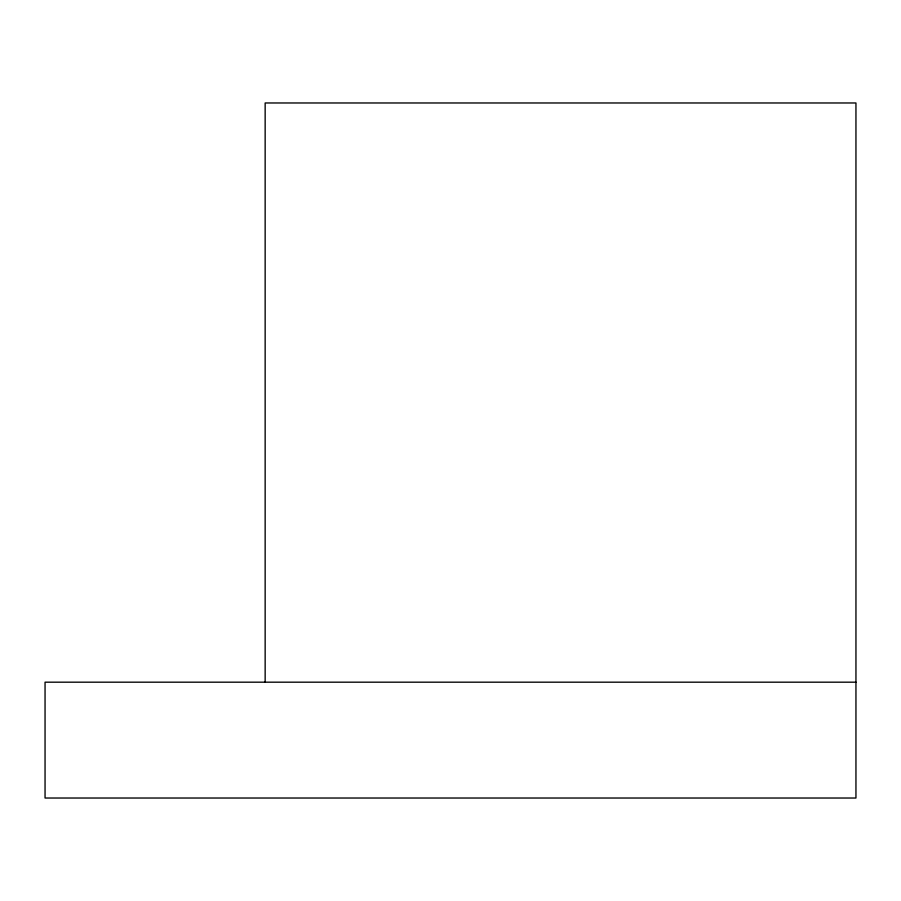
<?xml version="1.0" encoding="UTF-8"?>
<svg xmlns="http://www.w3.org/2000/svg" width="901" height="901" viewBox="0 0 901 901"><rect width="100%" height="100%" fill="white"/><g stroke="black" fill="none" stroke-linecap="round" stroke-linejoin="round"><path stroke-width="1.35" d="M855.95 682.181L45.05 682.181L45.05 798.027L855.95 798.027L855.95 102.973L265.153 102.973L265.153 682.181"/></g></svg>
